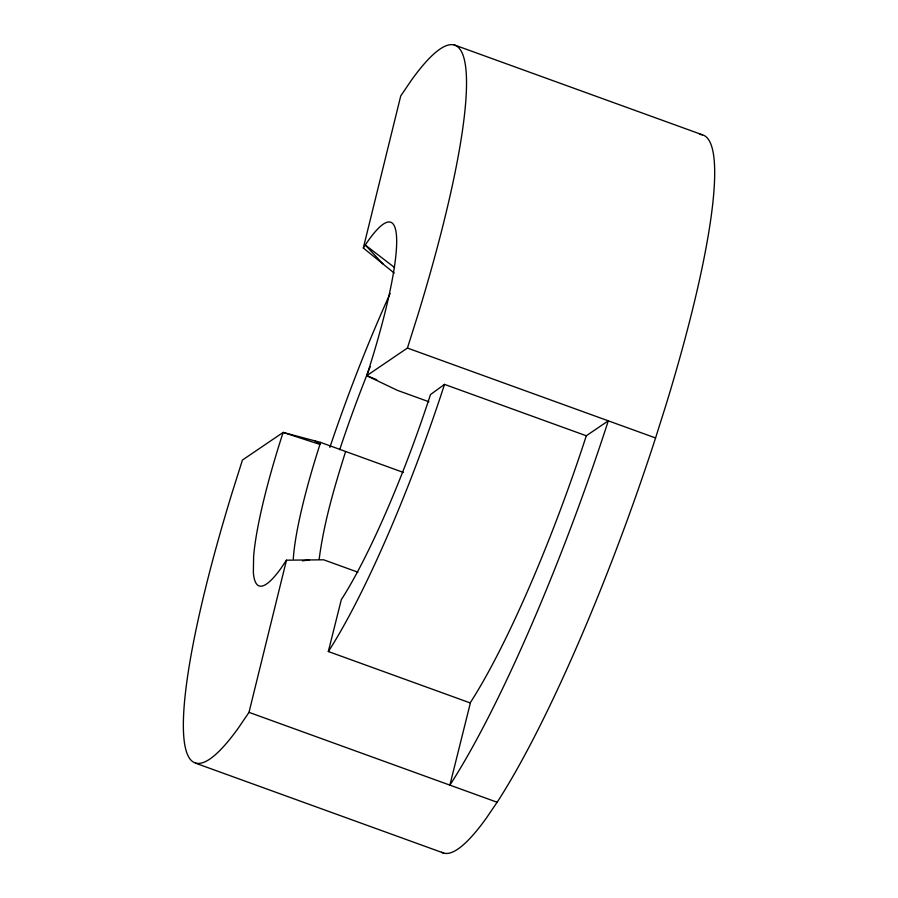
<?xml version="1.0" encoding="UTF-8"?>
<svg xmlns="http://www.w3.org/2000/svg" width="898" height="898" viewBox="0 0 898 898"><rect width="100%" height="100%" fill="white"/><g stroke="black" fill="none" stroke-linecap="round" stroke-linejoin="round"><path stroke-width="1.35" d="M319.16 559.23C323.92 522.479 334.471 486.75 345.629 451.503M394.233 273.071L363.32 248.016L400.733 95.94L411.688 79.821A381.751 59.84 -70.1 0 1 417.873 314.996L407.423 348.054L366.732 375.678L397.354 390.338L428.952 401.776M403.404 472.438L320.608 442.411L283.139 432.421L242.438 460.045L231.998 493.103A381.751 59.84 -70.1 0 0 238.172 728.278L249.004 712.35L286.473 560.184L323.65 559.802L357.875 572.183M470.125 702.898L328.331 651.521L341.307 599.673A216.328 33.911 -70.1 0 0 430.479 394.581L444.499 384.389L586.293 435.766L608.294 420.825L607.811 422.341A381.751 59.84 -70.1 0 1 450.437 784.28L449.876 785.121L470.541 702.292A279.952 43.89 -70.1 0 0 585.945 436.877L586.293 435.766M441.58 852.202A381.751 59.84 -70.1 0 0 486.312 818.179L497.705 801.398A381.751 59.84 -70.1 0 0 655.08 439.47L666.002 404.897A381.751 59.84 -70.1 0 0 700.025 134.453M444.499 384.389L444.151 385.5A279.952 43.89 -70.1 0 1 328.747 650.915L328.331 651.521M320.608 442.411L319.946 444.431A177.658 27.849 -70.1 0 0 293.287 558.882M363.32 248.016L365.262 245.008L394.581 267.548M286.473 560.184L280.883 568.445A193.407 30.319 -70.1 0 1 253.359 572.598L253.629 556.3A193.407 30.319 -70.1 0 1 272.745 466.286A177.815 27.872 -70.1 0 1 283.139 432.421L319.946 444.431L315.041 440.929M302.446 560.835L309.316 559.959M454.253 44.9L702.393 134.801M407.423 348.054L655.562 437.955M249.004 712.35L497.144 802.251M195.607 763.199L443.747 853.1M376.745 379.731L366.732 375.678A177.815 27.872 -70.1 0 0 377.115 341.812A193.407 30.319 -70.1 0 0 365.262 245.008L382.975 263.922M339.702 449.73A216.328 33.911 -70.1 0 1 370.257 366.631M329.835 447.417A279.952 43.89 -70.1 0 1 390.147 293.5"/></g></svg>
